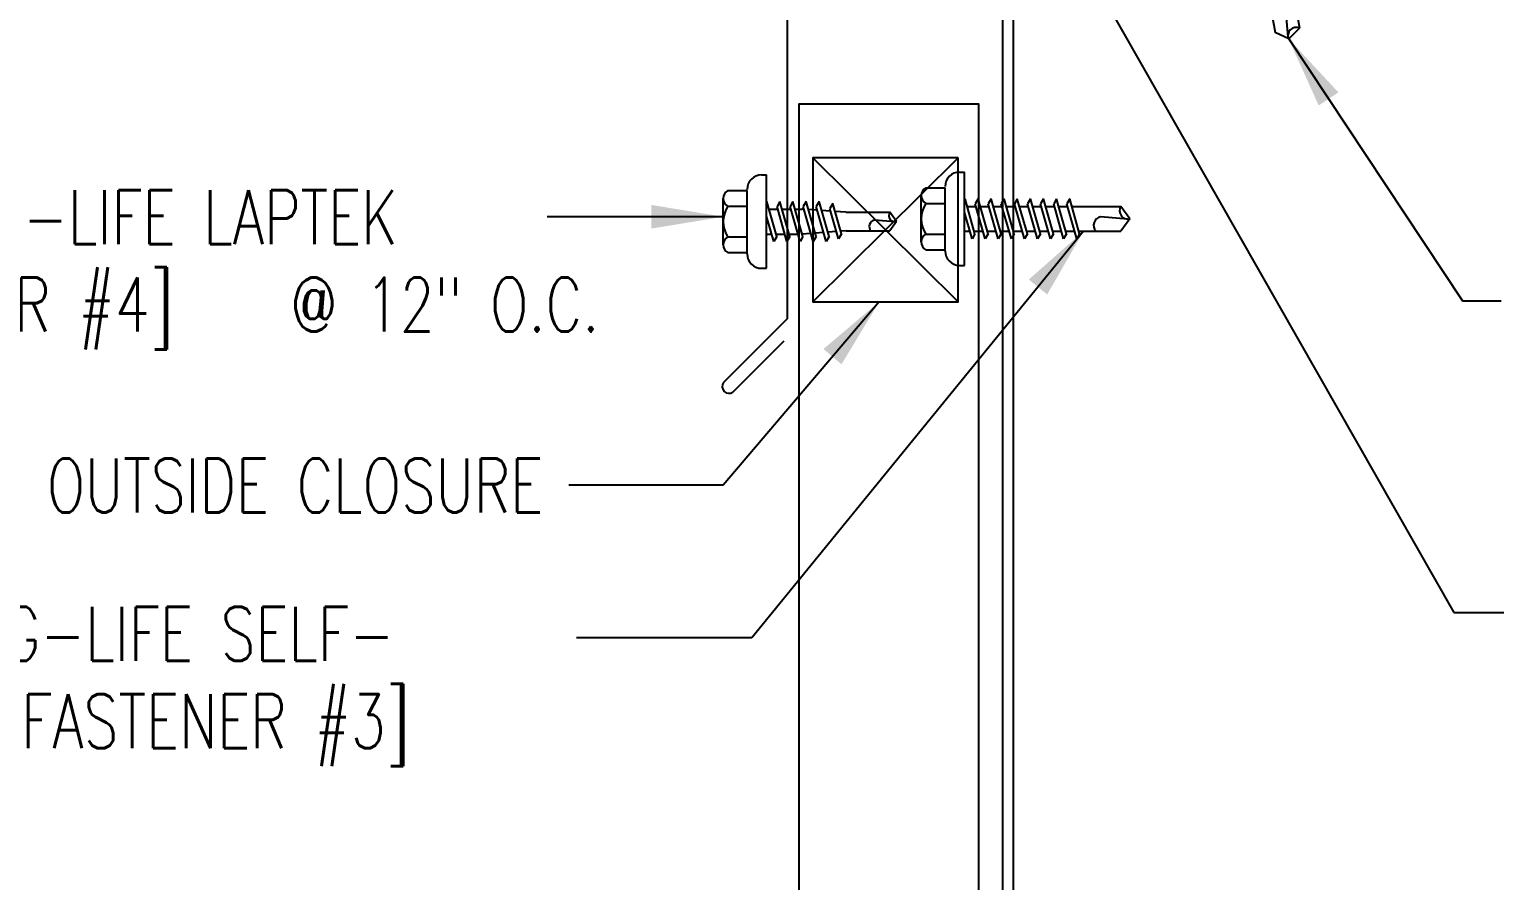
# Model space of a CAD drawing. Header units: inches. Extents: x -1 to 44.3, y 6.7 to 42.1.
# Drawn here: x 17.49 to 27.74, y 17.8 to 23.7 of the extents above; entities that cross this region are included whole.
import ezdxf
from ezdxf.enums import TextEntityAlignment as Align

# ---------------------------------------------------------------- set-up
doc = ezdxf.new("R2010")
doc.units = ezdxf.units.IN
doc.header["$MEASUREMENT"] = 0
for name, color, linetype in [('CLOSURE', 3, 'Continuous'), ('FASTENER', 9, 'Continuous'), ('PANEL', 11, 'Continuous'), ('STLA', 10, 'Continuous'), ('TEXT', 2, 'Continuous'), ('TRIM', 6, 'Continuous')]:
    doc.layers.add(name, color=color, linetype=linetype)
doc.styles.add('TEXT', font='SIMPLEX', dxfattribs={"width": 0.75, "height": 6})
doc.styles.add('TEXT1', font='ROMANS.shx', dxfattribs={"width": 0.75, "height": 0.375})
doc.dimstyles.new('DETAIL$7', dxfattribs={"dimscale": 4, "dimtxt": 6, "dimasz": 0.125, "dimexe": 0.0625, "dimexo": 0.125, "dimgap": 0.0625, "dimtad": 1, "dimdec": 5, "dimzin": 3, "dimdsep": 46, "dimlunit": 4, "dimtxsty": 'TEXT', "dimblk": 'ARCHTICK', "dimcen": 0.0625, "dimclrd": 7, "dimclre": 7, "dimclrt": 2, "dimadec": 0, "dimazin": 0, "dimtfac": 0.666667, "dimtdec": 5, "dimtmove": 0, "dimatfit": 3, "dimfxl": 0, "dimfrac": 2, "dimtolj": 1, "dimtzin": 3, "dimarcsym": 0})

# ---------------------------------------------------------------- blocks, each defined once
blk = doc.blocks.new('sd19')
at = {"layer": 'FASTENER'}
for p, q in [((-0.181, 0.276), (-0.181, 0.137)), ((-0.135, 0.302), (0.135, 0.302)), ((-0.089, 0.276), (-0.089, 0.137)), ((0.089, 0.276), (0.089, 0.137)), ((0.181, 0.276), (0.181, 0.137)), ((-0.217, 0.114), (-0.326, 0.059)), ((-0.217, 0.114), (0.217, 0.114)), ((-0.193, 0.137), (0.193, 0.137)), ((-0.193, 0.119), (0.193, 0.119)), ((-0.181, 0.137), (0.181, 0.137)), ((0.217, 0.114), (0.326, 0.059)), ((-0.326, 0.059), (-0.326, 0.049)), ((-0.326, 0.049), (0.326, 0.049)), ((-0.139, -0.016), (0.046, 0.037)), ((-0.104, -0.036), (0.139, 0.033)), ((-0.086, 0.037), (0.086, 0.037)), ((-0.086, 0.037), (-0.086, -0.001)), ((0.086, 0.037), (0.133, 0.037)), ((0.086, 0.018), (0.086, -0.042)), ((0.139, 0.033), (0.133, 0.037)), ((0.326, 0.059), (0.326, 0.049)), ((-0.104, -0.036), (-0.139, -0.016)), ((-0.139, -0.107), (0.104, -0.038)), ((-0.104, -0.127), (0.139, -0.058)), ((-0.086, -0.031), (-0.086, -0.092)), ((0.086, -0.073), (0.086, -0.133)), ((0.139, -0.058), (0.104, -0.038)), ((-0.104, -0.127), (-0.139, -0.107)), ((-0.139, -0.198), (0.104, -0.128)), ((-0.104, -0.218), (-0.139, -0.198)), ((-0.104, -0.218), (0.139, -0.149)), ((-0.086, -0.122), (-0.086, -0.183)), ((0.086, -0.164), (0.086, -0.224)), ((0.139, -0.149), (0.104, -0.128)), ((-0.139, -0.289), (0.104, -0.219)), ((-0.104, -0.309), (-0.139, -0.289)), ((-0.104, -0.309), (0.139, -0.239)), ((-0.086, -0.213), (-0.086, -0.274)), ((-0.086, -0.304), (-0.086, -0.364)), ((0.086, -0.255), (0.086, -0.315)), ((0.139, -0.239), (0.104, -0.219)), ((-0.139, -0.38), (0.104, -0.31)), ((-0.104, -0.4), (-0.139, -0.38)), ((-0.139, -0.47), (0.104, -0.401)), ((-0.104, -0.4), (0.139, -0.33)), ((-0.086, -0.395), (-0.086, -0.455)), ((0.086, -0.345), (0.086, -0.406)), ((0.139, -0.33), (0.104, -0.31)), ((0.139, -0.421), (0.104, -0.401)), ((-0.104, -0.491), (-0.139, -0.47)), ((-0.139, -0.561), (0.104, -0.492)), ((-0.104, -0.491), (0.139, -0.421)), ((-0.104, -0.581), (0.139, -0.512)), ((-0.086, -0.486), (-0.086, -0.546)), ((0.086, -0.436), (0.086, -0.497)), ((0.139, -0.512), (0.104, -0.492)), ((-0.104, -0.581), (-0.139, -0.561)), ((-0.139, -0.652), (0.104, -0.583)), ((-0.104, -0.672), (0.139, -0.603)), ((-0.086, -0.577), (-0.086, -0.637)), ((0.086, -0.527), (0.086, -0.588)), ((0.139, -0.603), (0.104, -0.583)), ((-0.104, -0.672), (-0.139, -0.652)), ((-0.139, -0.743), (0.104, -0.674)), ((-0.104, -0.763), (0.139, -0.694)), ((-0.086, -0.667), (-0.086, -0.728)), ((0.086, -0.618), (0.086, -0.679)), ((0.086, -0.709), (0.086, -1.05)), ((0.139, -0.694), (0.104, -0.674)), ((-0.104, -0.763), (-0.139, -0.743)), ((-0.086, -0.758), (-0.086, -1.05)), ((-0.002, -1.095), (0.014, -0.909)), ((0, -1.111), (-0.086, -1.05)), ((0, -1.111), (0.086, -1.05))]:
    blk.add_line(p, q, dxfattribs=at)
blk.add_lwpolyline([(-0.331, 0.037), (-0.331, 0.049), (0.331, 0.049), (0.331, 0.037)], close=True, dxfattribs=at)
for centre, radius, start, end in [((-0.135, 0.25), 0.0527, 29.8754, 150.1246), ((0, 0.138), 0.164, 56.9974, 123.0026), ((0.135, 0.25), 0.0527, 29.8754, 150.1246), ((-0.193, 0.128), 0.00894, 90, 270), ((0.193, 0.128), 0.00894, 270, 90), ((-0.046, -0.921), 0.0615, 11.1445, 130.906), ((0.054, -1.097), 0.0563, 55.4585, 194.8454)]:
    blk.add_arc(centre, radius, start, end, dxfattribs=at)
blk = doc.blocks.new('fz2')
at = {"layer": 'FASTENER'}
for p, q in [((-0.161, 0.337), (0.161, 0.337)), ((-0.215, 0.305), (-0.215, 0.171)), ((-0.107, 0.305), (-0.107, 0.171)), ((0.107, 0.305), (0.107, 0.171)), ((0.215, 0.305), (0.215, 0.171)), ((-0.224, 0.171), (0.215, 0.171)), ((-0.324, 0.071), (-0.324, 0.037)), ((-0.324, 0.037), (0.324, 0.037)), ((-0.139, -0.016), (0.046, 0.037)), ((-0.104, -0.036), (0.139, 0.033)), ((-0.086, 0.037), (0.086, 0.037)), ((-0.086, 0.037), (-0.086, -0.001)), ((0.086, 0.037), (0.133, 0.037)), ((0.086, 0.018), (0.086, -0.042)), ((0.139, 0.033), (0.133, 0.037)), ((0.324, 0.071), (0.324, 0.037)), ((-0.104, -0.036), (-0.139, -0.016)), ((-0.139, -0.107), (0.104, -0.038)), ((-0.104, -0.127), (0.139, -0.058)), ((-0.086, -0.031), (-0.086, -0.092)), ((0.086, -0.073), (0.086, -0.133)), ((0.139, -0.058), (0.104, -0.038)), ((-0.104, -0.127), (-0.139, -0.107)), ((-0.139, -0.198), (0.104, -0.128)), ((-0.104, -0.218), (-0.139, -0.198)), ((-0.104, -0.218), (0.139, -0.149)), ((-0.086, -0.122), (-0.086, -0.183)), ((0.086, -0.164), (0.086, -0.224)), ((0.139, -0.149), (0.104, -0.128)), ((-0.139, -0.289), (0.104, -0.219)), ((-0.104, -0.309), (-0.139, -0.289)), ((-0.104, -0.309), (0.139, -0.239)), ((-0.086, -0.213), (-0.086, -0.274)), ((-0.086, -0.304), (-0.086, -0.364)), ((0.086, -0.255), (0.086, -0.315)), ((0.139, -0.239), (0.104, -0.219)), ((-0.139, -0.38), (0.104, -0.31)), ((-0.104, -0.4), (-0.139, -0.38)), ((-0.139, -0.47), (0.104, -0.401)), ((-0.104, -0.4), (0.139, -0.33)), ((-0.086, -0.395), (-0.086, -0.455)), ((0.086, -0.345), (0.086, -0.406)), ((0.139, -0.33), (0.104, -0.31)), ((0.139, -0.421), (0.104, -0.401)), ((-0.104, -0.491), (-0.139, -0.47)), ((-0.139, -0.561), (0.104, -0.492)), ((-0.104, -0.491), (0.139, -0.421)), ((-0.104, -0.581), (0.139, -0.512)), ((-0.086, -0.486), (-0.086, -0.546)), ((0.086, -0.436), (0.086, -0.497)), ((0.139, -0.512), (0.104, -0.492)), ((-0.104, -0.581), (-0.139, -0.561)), ((-0.139, -0.652), (0.104, -0.583)), ((-0.104, -0.672), (0.139, -0.603)), ((-0.086, -0.577), (-0.086, -0.637)), ((0.086, -0.527), (0.086, -0.588)), ((0.139, -0.603), (0.104, -0.583)), ((-0.104, -0.672), (-0.139, -0.652)), ((-0.139, -0.743), (0.104, -0.674)), ((-0.104, -0.763), (0.139, -0.694)), ((-0.086, -0.667), (-0.086, -0.728)), ((0.086, -0.618), (0.086, -0.679)), ((0.086, -0.709), (0.086, -1.05)), ((0.139, -0.694), (0.104, -0.674)), ((-0.104, -0.763), (-0.139, -0.743)), ((-0.086, -0.758), (-0.086, -1.05)), ((-0.002, -1.095), (0.014, -0.909)), ((0, -1.111), (-0.086, -1.05)), ((0, -1.111), (0.086, -1.05))]:
    blk.add_line(p, q, dxfattribs=at)
for centre, radius, start, end in [((-0.161, 0.274), 0.0628, 29.8754, 150.1246), ((0, 0.141), 0.196, 56.9974, 123.0026), ((0.161, 0.274), 0.0628, 29.8754, 150.1246), ((-0.224, 0.071), 0.1, 90, 180), ((0.224, 0.071), 0.1, 0, 90), ((-0.046, -0.921), 0.0615, 11.1445, 130.906), ((0.054, -1.097), 0.0563, 55.4585, 194.8454)]:
    blk.add_arc(centre, radius, start, end, dxfattribs=at)
blk = doc.blocks.new('FD-F3')
at = {"layer": 'TEXT', "style": 'TEXT1', "width": 0.75}
for s, p in [('12-14 x 1 1/4 LONG-LIFE SELF-', (0.0047, -0.0408)), ('DRILLER W/WASHER [FASTENER #3]', (0.0047, -0.1926))]:
    blk.add_text(s, height=0.09375, dxfattribs=at).set_placement(p)
blk.add_attdef('(QUANTITY)', (0.0047, -0.3444), '', height=0.0938, dxfattribs=at)
blk = doc.blocks.new('fz5')
at = {"layer": 'FASTENER'}
for p, q in [((-0.163, 0.337), (0.159, 0.337)), ((-0.217, 0.305), (-0.217, 0.171)), ((-0.108, 0.305), (-0.108, 0.171)), ((0.105, 0.305), (0.105, 0.171)), ((0.214, 0.305), (0.214, 0.171)), ((-0.226, 0.171), (0.214, 0.171)), ((-0.326, 0.071), (-0.326, 0.037)), ((-0.326, 0.037), (0.322, 0.037)), ((-0.141, -0.014), (0.037, 0.037)), ((-0.105, -0.034), (0.137, 0.035)), ((-0.088, 0.037), (-0.088, 0.001)), ((-0.088, 0.037), (0.085, 0.037)), ((0.085, 0.037), (0.134, 0.037)), ((0.085, 0.02), (0.085, -0.041)), ((0.137, 0.035), (0.134, 0.037)), ((0.322, 0.071), (0.322, 0.037)), ((-0.105, -0.034), (-0.141, -0.014)), ((-0.141, -0.105), (0.102, -0.036)), ((-0.105, -0.125), (0.137, -0.056)), ((-0.088, -0.029), (-0.088, -0.09)), ((0.085, -0.071), (0.085, -0.131)), ((0.137, -0.056), (0.102, -0.036)), ((-0.105, -0.125), (-0.141, -0.105)), ((-0.141, -0.196), (0.102, -0.127)), ((-0.105, -0.216), (-0.141, -0.196)), ((-0.105, -0.216), (0.137, -0.147)), ((-0.088, -0.12), (-0.088, -0.181)), ((0.085, -0.162), (0.085, -0.211)), ((0.137, -0.147), (0.102, -0.127)), ((-0.141, -0.287), (0.102, -0.217)), ((-0.105, -0.307), (-0.141, -0.287)), ((-0.105, -0.307), (0.137, -0.238)), ((-0.084, -0.27), (-0.088, -0.211)), ((-0.078, -0.36), (-0.082, -0.3)), ((0.077, -0.315), (0.082, -0.253)), ((0.084, -0.223), (0.085, -0.211)), ((0.137, -0.238), (0.102, -0.217)), ((-0.141, -0.378), (0.102, -0.308)), ((-0.105, -0.398), (-0.141, -0.378)), ((-0.122, -0.463), (0.089, -0.403)), ((-0.105, -0.398), (0.137, -0.328)), ((-0.071, -0.449), (-0.075, -0.389)), ((0.071, -0.408), (0.075, -0.346)), ((0.124, -0.423), (0.089, -0.403)), ((0.137, -0.328), (0.102, -0.308)), ((-0.086, -0.483), (-0.122, -0.463)), ((-0.086, -0.483), (0.124, -0.423)), ((-0.066, -0.516), (-0.069, -0.478)), ((0.063, -0.515), (0.068, -0.439)), ((-0.066, -0.516), (-0.066, -0.82)), ((0.063, -0.516), (0.063, -0.82)), ((-0.003, -0.854), (0.009, -0.714)), ((-0.002, -0.866), (-0.066, -0.82)), ((-0.002, -0.866), (0.063, -0.82))]:
    blk.add_line(p, q, dxfattribs=at)
for centre, radius, start, end in [((-0.163, 0.274), 0.0628, 29.8754, 150.1246), ((-0.002, 0.141), 0.196, 56.9974, 123.0026), ((0.159, 0.274), 0.0628, 29.8754, 150.1246), ((-0.226, 0.071), 0.1, 90, 180), ((0.222, 0.071), 0.1, 0, 90), ((0.073, -0.516), 0.01, 175.9484, 180), ((-0.036, -0.723), 0.0461, 11.1445, 130.906), ((0.039, -0.855), 0.0422, 55.4585, 194.8454)]:
    blk.add_arc(centre, radius, start, end, dxfattribs=at)
blk = doc.blocks.new('FD-F4')
at = {"layer": 'TEXT', "style": 'TEXT1', "width": 0.75}
for s, p in [('1/4-14 x 7/8 LONG-LIFE LAPTEK', (0.0047, -0.0408)), ('W/WASHER [FASTENER #4]', (0.0047, -0.1926))]:
    blk.add_text(s, height=0.09375, dxfattribs=at).set_placement(p)
blk.add_attdef('(QUANTITY)', (1.4847, -0.1926), '', height=0.0938, dxfattribs=at)
blk = doc.blocks.new('A$C5BA1300C')
at = {"layer": 'TRIM'}
for p, q in [((-2.13, 0.183), (2.301, 0.964)), ((-2.114, 0.09), (-0.637, 0.351)), ((-0.637, 0.351), (-0.637, -2.649)), ((-0.637, -2.649), (-1.079, -3.091)), ((-0.659, -2.804), (-1.012, -3.158))]:
    blk.add_line(p, q, dxfattribs=at)
for centre, radius, start, end in [((-2.12, 0.137), 0.0469, 103.0478, 276.9522), ((-1.041, -3.12), 0.0474, 143.1229, 306.8771)]:
    blk.add_arc(centre, radius, start, end, dxfattribs=at)
blk = doc.blocks.new('_ArchTick')
at = {"color": 0, "linetype": 'ByBlock', "const_width": 0.15}
blk.add_lwpolyline([(-0.5, -0.5), (0.5, 0.5)], dxfattribs=at)

msp = doc.modelspace()

# ---------------------------------------------------------------- linework, layer by layer
at = {"layer": 'CLOSURE'}
for p, q in [((22.93187, 21.81358), (23.94067, 22.81358)), ((22.93187, 22.81358), (23.94067, 21.81358))]:
    msp.add_line(p, q, dxfattribs=at)
msp.add_lwpolyline([(23.94067, 22.81358), (22.93187, 22.81358), (22.93187, 21.81358), (23.94067, 21.81358)], close=True, dxfattribs=at)
at = {"layer": 'PANEL'}
msp.add_lwpolyline([(24.08488, 10.20593), (24.08488, 23.18678), (22.83488, 23.18678), (22.83488, 10.20593)], dxfattribs=at)
at = {"layer": 'STLA'}
msp.add_lwpolyline([(29.35604, 24.00269), (29.21924, 24.77852, 0.41421356), (28.91549, 24.99121), (24.46634, 24.20671, 0.36397023), (24.24967, 23.94849), (24.24967, 16.4307, 0.41421356), (24.51187, 16.1685), (28.98747, 16.1685, 0.41421356), (29.24967, 16.4307), (29.24967, 17.2185), (29.17497, 17.2185), (29.17497, 16.4307, -0.41421356), (28.98747, 16.2432), (24.51187, 16.2432, -0.41421356), (24.32437, 16.4307), (24.32437, 23.94849, -0.36397023), (24.47931, 24.13314), (28.92847, 24.91765, -0.41421356), (29.14568, 24.76555), (29.28248, 23.98972)], format="xyb", close=True, dxfattribs=at)

# ---------------------------------------------------------------- block references
msp.add_blockref('A$C5BA1300C', (23.38978, 24.34552))
at = {"layer": 'FASTENER'}
for name, p, rotation in [('sd19', (26.04363, 24.73314), 9.999999999999952), ('fz5', (22.6467, 22.37243), 90), ('fz2', (24.02149, 22.3903), 90)]:
    msp.add_blockref(name, p, dxfattribs=dict(at, rotation=rotation))
at = {"layer": 'TEXT', "xscale": 4, "yscale": 4, "zscale": 4}
msp.add_blockref('FD-F4', (13.36464, 22.37729), dxfattribs=at).add_auto_attribs({'(QUANTITY)': '@ 12" O.C.'})
msp.add_blockref('FD-F3', (13.31659, 19.48469), dxfattribs=at)

# ---------------------------------------------------------------- texts
at = {"layer": 'TEXT', "style": 'TEXT1', "width": 0.75}
msp.add_text('OUTSIDE CLOSURE', height=0.375, dxfattribs=at).set_placement((21.05929, 20.34996), align=Align.RIGHT)

# ---------------------------------------------------------------- leaders
for points in [[(24.51665, 24.68496), (27.38287, 19.65589), (27.73104, 19.65589)], [(26.23657, 23.63892), (27.44349, 21.81987), (27.71254, 21.81987)], [(22.31012, 22.40423), (21.2972, 22.40423), (21.08727, 22.40423)], [(24.81139, 22.30401), (22.50905, 19.48037), (21.28955, 19.48037)], [(23.39214, 21.81358), (22.30931, 20.54154), (21.23699, 20.54154)]]:
    msp.add_leader(points, dimstyle='DETAIL$7')

doc.saveas('drawing.dxf')
